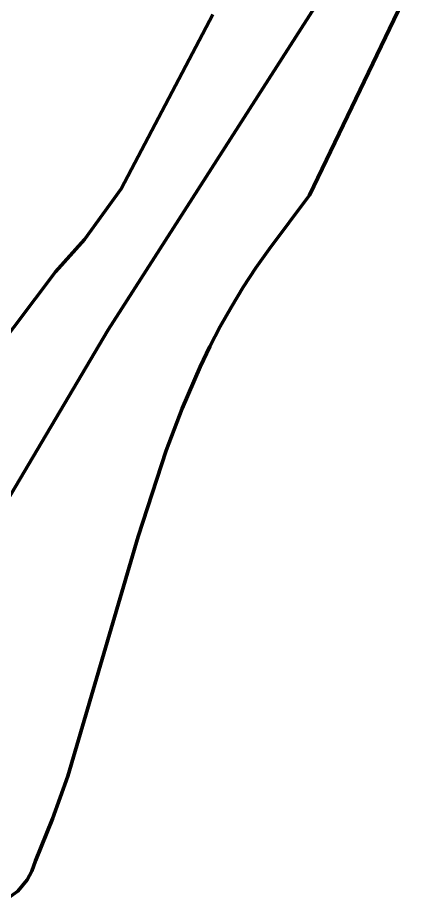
# Model space of a CAD drawing. Header units: millimetres. Extents: x 0 to 14.2, y 0 to 19.5.
# Drawn here: x 2.1941 to 2.4134, y 1.5485 to 2.0306 of the extents above; entities that cross this region are included whole.
import ezdxf

# ---------------------------------------------------------------- set-up
doc = ezdxf.new("R2010")
doc.units = ezdxf.units.MM
doc.layers.add('color#010101ff', color=7, linetype='CONTINUOUS', lineweight=100)
doc.layers.add('color#fdfdfdff', color=7, linetype='CONTINUOUS', lineweight=100)

msp = doc.modelspace()

# ---------------------------------------------------------------- linework, layer by layer
at = {"layer": 'color#010101ff'}
for p, q in [((2.41336, 2.06042), (2.35262, 1.93433)), ((2.24312, 1.86102), (2.35553, 2.03637)), ((2.30013, 2.03241), (2.25033, 1.93769)), ((2.25033, 1.93769), (2.23026, 1.91016)), ((2.35262, 1.93433), (2.33067, 1.90493)), ((2.23026, 1.91016), (2.21458, 1.89252)), ((2.33067, 1.90493), (2.32341, 1.89468)), ((2.32341, 1.89468), (2.31659, 1.88425)), ((2.21458, 1.89252), (2.09124, 1.72967)), ((2.31659, 1.88425), (2.31018, 1.87364)), ((2.31018, 1.87364), (2.30416, 1.86288)), ((2.15075, 1.70493), (2.24312, 1.86102)), ((2.30416, 1.86288), (2.29849, 1.85197)), ((2.29849, 1.85197), (2.29316, 1.84092)), ((2.29316, 1.84092), (2.28341, 1.81844)), ((2.28341, 1.81844), (2.27468, 1.79553)), ((2.27468, 1.79553), (2.25948, 1.74876)), ((2.25948, 1.74876), (2.22125, 1.61855)), ((2.22125, 1.61855), (2.21296, 1.5954)), ((2.21296, 1.5954), (2.20375, 1.57262)), ((2.20375, 1.57262), (2.20179, 1.56707)), ((2.20179, 1.56707), (2.19915, 1.56224)), ((2.19915, 1.56224), (2.19407, 1.55616)), ((2.19407, 1.55616), (2.18328, 1.54851))]:
    msp.add_line(p, q, dxfattribs=at)
at = {"layer": 'color#fdfdfdff'}
for p, q in [((2.35262, 1.93433), (2.41336, 2.06042)), ((2.35553, 2.03637), (2.24312, 1.86102)), ((2.25033, 1.93769), (2.30013, 2.03241)), ((2.23026, 1.91016), (2.25033, 1.93769)), ((2.33067, 1.90493), (2.35262, 1.93433)), ((2.21458, 1.89252), (2.23026, 1.91016)), ((2.32341, 1.89468), (2.33067, 1.90493)), ((2.31659, 1.88425), (2.32341, 1.89468)), ((2.09124, 1.72967), (2.21458, 1.89252)), ((2.31018, 1.87364), (2.31659, 1.88425)), ((2.30416, 1.86288), (2.31018, 1.87364)), ((2.24312, 1.86102), (2.15075, 1.70493)), ((2.29849, 1.85197), (2.30416, 1.86288)), ((2.29316, 1.84092), (2.29849, 1.85197)), ((2.28341, 1.81844), (2.29316, 1.84092)), ((2.27468, 1.79553), (2.28341, 1.81844)), ((2.25948, 1.74876), (2.27468, 1.79553)), ((2.22125, 1.61855), (2.25948, 1.74876)), ((2.21296, 1.5954), (2.22125, 1.61855)), ((2.20375, 1.57262), (2.21296, 1.5954)), ((2.20179, 1.56707), (2.20375, 1.57262)), ((2.19915, 1.56224), (2.20179, 1.56707)), ((2.19407, 1.55616), (2.19915, 1.56224)), ((2.18328, 1.54851), (2.19407, 1.55616))]:
    msp.add_line(p, q, dxfattribs=at)

doc.saveas('drawing.dxf')
